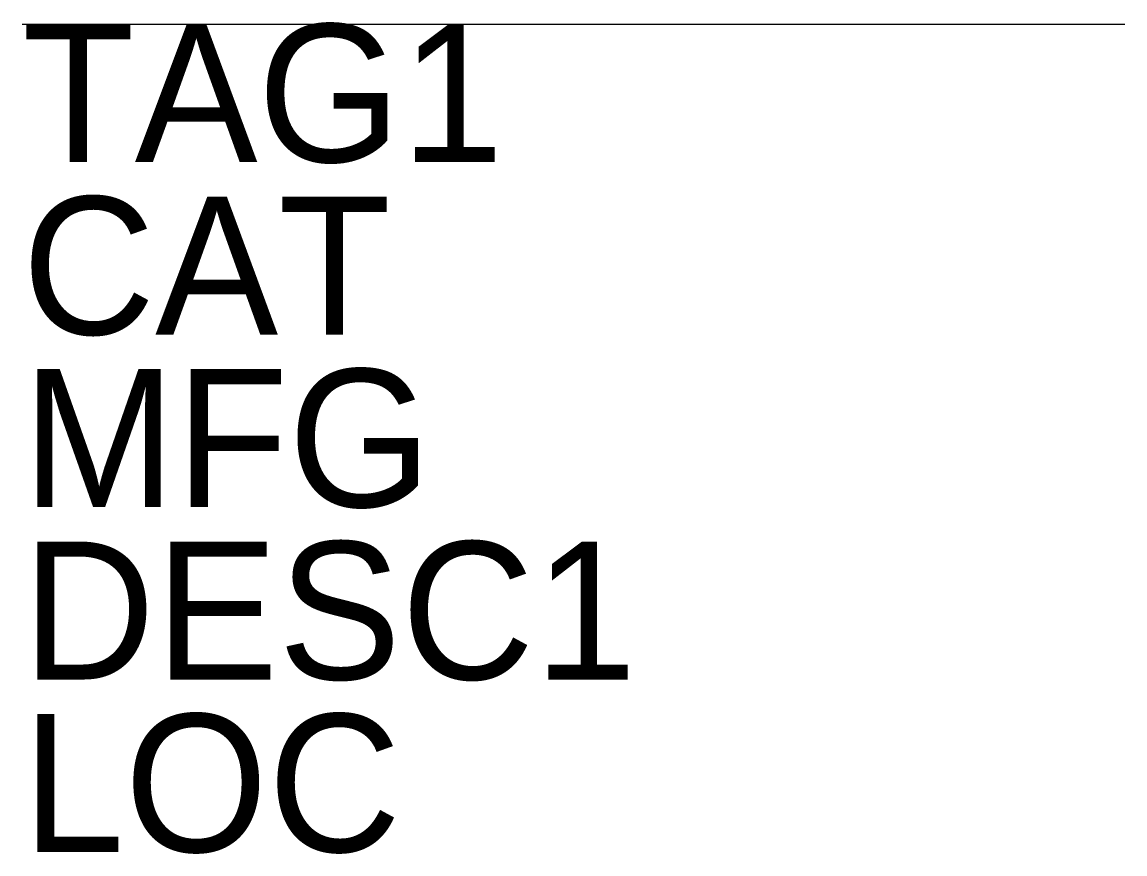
# Model space of a CAD drawing. Extents: x -0.5 to 0.5, y -0.75 to 0.
import ezdxf

# ---------------------------------------------------------------- set-up
doc = ezdxf.new("R2010")
doc.units = 0
doc.layers.get('0').update_dxf_attribs({"linetype": 'CONTINUOUS'})

msp = doc.modelspace()

# ---------------------------------------------------------------- linework, layer by layer
msp.add_line((-0.5, 0), (0.5, 0))

# ---------------------------------------------------------------- texts
for tag, p in [('TAG1', (-0.5, -0.125)), ('CAT', (-0.5, -0.28125)), ('MFG', (-0.5, -0.4375)), ('DESC1', (-0.5, -0.59375)), ('LOC', (-0.5, -0.75))]:
    msp.add_attdef(tag, p, '', height=0.125)

doc.saveas('drawing.dxf')
